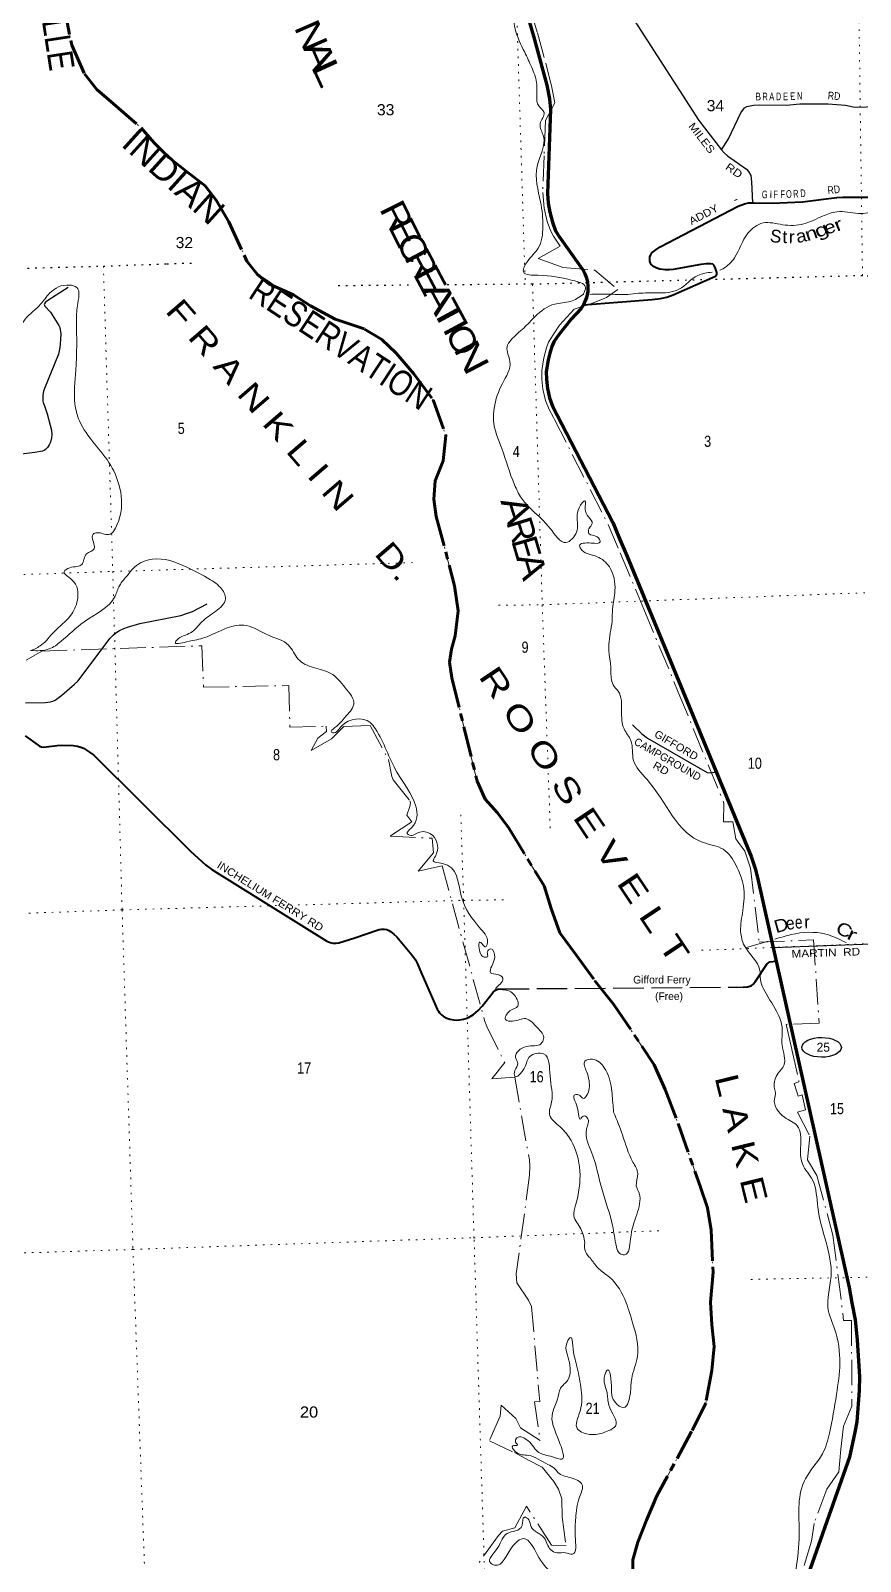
# Model space of a CAD drawing. Header units: feet. Extents: x 489137 to 739700, y 189004 to 379547.
# Drawn here: x 691554 to 704566, y 287687 to 311700 of the extents above; entities that cross this region are included whole.
import ezdxf
from ezdxf.enums import TextEntityAlignment as Align

# ---------------------------------------------------------------- set-up
doc = ezdxf.new("R2010")
doc.units = ezdxf.units.FT
doc.header["$LTSCALE"] = 80
for name, pattern in [('DOT_DASHED', [7.7, 5, -1.2, 0.3, -1.2]), ('DOTTED', [1.5, 0.3, -1.2]), ('LONG_DASH_SHORT_DASH', [9.9, 6, -1.2, 1.5, -1.2]), ('LONG_DASHED', [7.5, 6, -1.5])]:
    doc.linetypes.add(name, pattern=pattern)
for name, color, linetype, lineweight in [('11', 7, 'LONG_DASH_SHORT_DASH', 60), ('17', 7, 'Continuous', 25), ('23', 7, 'Continuous', 70), ('26', 7, 'Continuous', 40), ('29', 7, 'Continuous', 25), ('39', 7, 'Continuous', 13), ('44', 7, 'DOT_DASHED', 13), ('6', 7, 'DOTTED', 25), ('7', 7, 'DOTTED', 13)]:
    doc.layers.add(name, color=color, linetype=linetype, lineweight=lineweight)
for name, color, linetype in [('27', 7, 'Continuous'), ('30', 7, 'Continuous'), ('41', 7, 'Continuous')]:
    doc.layers.add(name, color=color, linetype=linetype)

msp = doc.modelspace()

# ---------------------------------------------------------------- linework, layer by layer
at = {"layer": '11'}
msp.add_lwpolyline([(692073.25, 312111.45), (692197.33, 311470.6), (692401.02, 311021.72), (692593.21, 310776.5), (692851.39, 310553.25), (693287.28, 310173.25), (693491.29, 309938.44), (693719.39, 309708.33), (693993.43, 309495.61), (694290.08, 309267.34), (694461.62, 309039.74), (694664.35, 308701.91), (694945.22, 308083.46), (695110.22, 307873.86), (695289.68, 307727.24), (695675.54, 307557.93), (695942.45, 307385.41), (696327.49, 307171.65), (696791.61, 307018.59), (697060.26, 306856.21), (697286.02, 306638.15), (697562.92, 306318.47), (697866.5, 305906.63), (698065.05, 305348.56), (698025.28, 304949.65), (697898.41, 304639.27), (697875.89, 304349.88), (697915.39, 304080.34), (698202.79, 302991.54), (698257.73, 302597.21), (698211.75, 302204.19), (698154.82, 301994.65), (698123.93, 301791.87), (698158.69, 301548.46), (698557.23, 299925.48), (698681.73, 299646.12), (698869.02, 299433.08), (699046.82, 299197.56), (699605.96, 298283.71), (699718.4, 297927.29), (699853.72, 297545.23), (700102.88, 297206.63), (700402.37, 296796.69), (700696.75, 296427), (701333.47, 295478.9), (701505.3, 295089.75), (701707.17, 294558.02), (702056.82, 293555.72), (702166.33, 293233.54), (702228.14, 292883.83), (702255.94, 292222.2), (702216, 291754.63), (702237.6, 291399.79), (702272.99, 291057.43), (702238.63, 290682.91), (702141.35, 290171.38), (701919.31, 289723.12), (701375.25, 288716.87), (701211.96, 288334.83), (701077.94, 287989.92), (700996.57, 287713.08), (700996.09, 287505.06)], dxfattribs=at)
at = {"layer": '17'}
msp.add_ellipse((703958.47, 295751.06), major_axis=(309.24, -1), ratio=0.500121, dxfattribs=at)
at = {"layer": '23'}
for points in [[(699374.63, 311825.99), (699440.84, 311613.71), (699647.02, 310845.83), (699692.97, 310627.8), (699705.67, 310463.72), (699660.29, 309143.79), (699670.52, 308991.57), (699696.3, 308853.96), (699735.84, 308697.41), (699786.9, 308559.55), (699842, 308468.63), (700007.46, 308234.31), (700179.1, 308002.67), (700218.66, 307940.58), (700244.17, 307890.53), (700267.65, 307830.28), (700286.5, 307759.2), (700292.15, 307687.28), (700290.11, 307605.57), (700269.69, 307511.61), (700247.24, 307452.37), (700222.74, 307399.26), (700222.27, 307398.56)], [(700222.27, 307398.56), (700180.8, 307336.3), (700027.8, 307172.63), (699830.65, 306924.97), (699759.33, 306819.12), (699726.66, 306745.58), (699698.56, 306658.87), (699669.5, 306537.22), (699640.92, 306349.29), (699645, 306230.81), (699657.25, 306087.82), (699691.58, 305939.76), (699738.91, 305810.01), (700684.15, 303983.46), (700779.13, 303751.77), (700908.2, 303452.34), (702854.11, 298745.04), (702917.5, 298556.26), (702947.16, 298434.53), (703244.2, 297104.98)], [(703244.2, 297104.98), (704388.98, 291980.93), (704433.67, 291743.84), (704483.24, 291474.57), (704513.96, 291156.32), (704534.69, 290833.77), (704553.33, 290589.92), (704549.13, 290369.69), (704509.86, 289878.73), (704477.2, 289715.31), (704393.64, 289319.41), (703422.42, 286559.28)]]:
    msp.add_lwpolyline(points, dxfattribs=at)
at = {"layer": '26', "linetype": 'LONG_DASHED', "lineweight": 25}
msp.add_line((698889.98, 296667.38), (702728.59, 296696.19), dxfattribs=at)
at = {"layer": '26'}
for points in [[(700222.74, 307399.26), (701300.25, 307484.22), (701431.14, 307500.34), (701532.7, 307521.06), (701630.3, 307554.43), (702294.6, 307848.01), (702313.16, 307878.98), (702316, 307904.61), (702296.17, 307969.21), (702270.48, 308015.64), (702250.56, 308035.57), (702222.89, 308043.24), (702153.83, 308044.11), (702064.1, 308031.33), (701627.54, 307954.65), (701564.86, 307947.31), (701507.96, 307947.31), (701421.79, 307959.17), (701371.39, 307972.93), (701334.4, 307992.86), (701286.03, 308032.72), (701274.65, 308052.65), (701261.96, 308084.52), (701266.12, 308155.14), (701277.5, 308183.61), (701297.53, 308213.04), (701357.16, 308263.33), (701427.1, 308306.67), (702647.48, 308948.03), (702746.41, 308985.32), (702812.5, 308996.43), (702899.16, 308997.01), (703185.5, 308993.44), (703660.3, 309017.01), (704198.02, 309083.29), (704290.6, 309088.96), (704686.09, 309088.96)], [(691469.25, 300637.97), (691674.33, 300488.93), (691693.3, 300475.79), (691725.54, 300465.7), (691758.95, 300461.19), (691796.88, 300464.11), (691968.64, 300486.78), (692034.68, 300488.93), (692222.88, 300484.55), (692289.5, 300476.41), (692341.79, 300461.93), (692384.1, 300442.95), (692477.47, 300381.64), (692544.75, 300332.36), (694059.57, 298827.41), (694297.15, 298616.08), (694395.22, 298540.11), (696199.87, 297414.18), (696249.5, 297394.16), (696293.26, 297385.41), (696345.79, 297385.41), (696388.1, 297392.86), (696639.26, 297468.76), (696985.46, 297590.56), (697020.54, 297599.27), (697057.73, 297604.38), (697105.16, 297605.11), (697138.71, 297599.27), (697169.35, 297586.13), (697197.79, 297566.42), (697250.31, 297525.55), (697297.82, 297482.95), (697531.89, 297202.93), (697589.28, 297122.18), (697616.51, 297071.55), (697690.21, 296899.75), (697928.14, 296351.23), (697948.41, 296316.09), (697967.37, 296289.82), (697996.55, 296259.16), (698022.81, 296240.18), (698081.17, 296209.53), (698129.31, 296192.01), (698189.13, 296180.33), (698235.81, 296177.41), (698281.04, 296180.33), (698343.77, 296192.01), (698377.33, 296202.23), (698419.64, 296219.75), (698499.88, 296267.92), (698571.37, 296327.77), (698635.91, 296397.53), (698807.31, 296613.85), (698844.18, 296646.01), (698889.98, 296667.38)], [(702728.59, 296696.19), (702796.48, 296700.8), (702852.84, 296714.6), (702879.3, 296735.32), (702917.25, 296779.06), (703101.3, 297055.29), (703123.16, 297078.32), (703147.31, 297092.12), (703244.2, 297104.98)]]:
    msp.add_lwpolyline(points, dxfattribs=at)
at = {"layer": '29'}
for points in [[(700275.61, 321684.36), (700432.46, 321523.8), (700454.92, 321469.09), (700453.36, 321320.64), (700324.92, 318989.82), (700437.34, 316765.45), (700461.54, 316524.05), (700617.1, 315370.59), (700631.21, 315189.41), (700610.28, 315029.33), (700397.2, 313299.24), (700378.14, 313082.71), (700392.87, 312993.99), (700434.36, 312910.93), (700570.75, 312697.27), (700608.21, 312628.76), (700676.33, 312438.24), (700774.52, 312219.34), (700823.56, 312135.7), (700922.88, 312010.09), (702032.5, 310291.27), (702387.14, 309832.21)], [(702387.14, 309832.21), (702496.65, 310001.13), (702688.99, 310412.79), (702747.08, 310486.7), (702786.79, 310508.69), (702889.43, 310530.53), (702977.75, 310536.89), (703406.2, 310530.16), (703617.6, 310549.71), (704062.9, 310553.36), (704331.25, 310532.98), (704451.61, 310503.14), (704520.19, 310500.57), (705226.82, 310527.45)], [(702387.14, 309832.21), (702429.54, 309781.81), (702480.64, 309737.99), (702779.93, 309526.15), (702812.61, 309490.4), (702845.63, 309427.54), (702858.34, 309330.39), (702872.53, 308997.34)], [(692143.39, 307672.5), (691823.83, 307467.69), (691801.05, 307451.57), (691786.82, 307438.28), (691770.7, 307416.43), (691766.91, 307403.15), (691769.75, 307391.76), (691775.44, 307379.42), (691867.24, 307284.7), (691994.58, 307076.61), (692010.36, 307042.79), (692019.25, 307006.36), (692024.94, 306951.3), (692022.63, 306851.42), (692011.66, 306731.08), (691989.54, 306626.39), (691768.79, 306086.87), (691757.42, 306043.82), (691746.04, 305977.38), (691747.03, 305886.4), (691757.42, 305844.48), (691765.01, 305829.29), (691814.01, 305688.61), (691882.65, 305434.41), (691887.14, 305363.86), (691880.75, 305312.9), (691862.69, 305246.05), (691842.8, 305200.89), (691818.14, 305161.02), (691787.78, 305130.65), (691766.91, 305115.46), (691738.11, 305103.02), (691617.61, 305083.23), (690321.14, 304919.91)], [(691471.88, 301153.3), (691787.93, 301158.9), (691858.94, 301168.48), (691902.57, 301181.78), (691936.72, 301196.97), (692042.58, 301275.58), (692244.09, 301445.67), (692293.9, 301495.11), (692801.05, 302168.42), (692849.33, 302216.46), (692889.18, 302252.53), (692949.89, 302290.5), (693014.19, 302320.18), (693071.32, 302341.76), (693268, 302400.51), (693909.94, 302527.81), (694011.89, 302560.25), (694092.08, 302590.46), (694322.11, 302706.88)], [(700992.73, 300810.22), (701137.46, 300669.4), (701225.91, 300601.61), (702160.87, 300063.91), (702214.19, 300055.81), (702305.12, 300073.1)], [(703196.79, 297317.19), (704879.04, 297377.83), (705192.55, 297315.7), (705234.18, 297304.93), (705312.99, 297301.09), (705403.48, 297316.3), (705643.19, 297370.9)]]:
    msp.add_lwpolyline(points, dxfattribs=at)
at = {"layer": '39'}
for p, q in [((700217.92, 307560.64), (700228.02, 307560.83)), ((702765.87, 297310.16), (703119.29, 297415))]:
    msp.add_line(p, q, dxfattribs=at)
for points in [[(695614.49, 327033.41), (695552.93, 326946.52), (695522.64, 326741.71), (695564.72, 326133.18), (695514.26, 324554.82), (695538.79, 324161.3), (695628.9, 323399.23), (695723.34, 323000.2), (695755.59, 322795.2), (695881.63, 322661.71), (695996.74, 322451.42), (695941.68, 322246.13), (696015.44, 321916.43), (696052.54, 321340.06), (696194.29, 320978.76), (696263.95, 320873.78), (696291.1, 320567.68), (696406.65, 320205.61), (696568.74, 320044.79), (696714.34, 319964.24), (696717.24, 319728.1), (696843.7, 319406.73), (696984.68, 319277.59), (696932.8, 319120.61), (696916.2, 318861.68), (697157.08, 318628.46), (697271.44, 318306.73), (697193.47, 318076.3), (697351.35, 317990.06), (697333.74, 317834.08), (697409.04, 317743.4), (697479.7, 317535.49), (697595.79, 317396.91), (697585.78, 317131.54), (697692.36, 317095.49), (697705.89, 316996.35), (697765.95, 316841.13), (697735.92, 316751.01), (697836.02, 316635.85), (697877.98, 316339.73), (698056.23, 315689.54), (698136.31, 315569.37), (698126.3, 315419.16), (698257.93, 315149.51), (698355.81, 314702.12), (698447.11, 314615.95), (698405.01, 314400.7), (698499.33, 314074.35), (698579.6, 313745.57), (698741.57, 313657.43), (698694.26, 313551.05), (698626.02, 313264.37), (698691.41, 313098.7), (698861.74, 313069.36), (698864.58, 312972.53), (698807.31, 312930.47), (698892.27, 312648.27), (699103.2, 312060.83), (699151.34, 311727.08), (699301.27, 311361.97), (699411.19, 311122.9), (699488.67, 310888.94), (699492.58, 310618.5), (699511.2, 310534.24), (699605.23, 310414.72), (699545.17, 310239.48), (699595.22, 310044.2), (699495.12, 309573.55), (699550.18, 309012.77), (699587.42, 308626.44), (699514.67, 308287.12), (699343.21, 308080.2), (699283.51, 307914.91), (699510.99, 307863.01), (700052.04, 307781.92), (700254.85, 307676.81), (700217.92, 307560.64)], [(702362.17, 307941.03), (702413.11, 307966.06), (702591.69, 308136.85), (702800.32, 308520.51), (703041.67, 308683.04), (703345.1, 308655.57), (703679.59, 308669.39), (703972.65, 308789.01), (704194.56, 308858.09), (704534.21, 308833.7), (704819.43, 308876.37), (705055.51, 309012.49), (705151.02, 309057.69), (705271.92, 309068.15)], [(700321.44, 307562.58), (700603.04, 307567.86), (700919.93, 307563), (701084.86, 307579.94), (701377.26, 307584.45), (701720.53, 307642.95), (702016.78, 307859.58), (702239.86, 307911.01)], [(686291.98, 306097.38), (686534.46, 306015.63), (686744.75, 306136.87), (686993.07, 306167.54), (687267.65, 306055.25), (687483.04, 306208.94), (687685.09, 306404.64), (687800.58, 306456.48), (687881.33, 306248.86), (688171.17, 305859.58), (688453.23, 305935.96), (688679.91, 306122.8), (688969.23, 306232.22), (689292.28, 306154.84), (689645.09, 306231.79), (690104.03, 306404.72), (690603.93, 306625.29), (690946.01, 306586.83), (691251.34, 306769.4), (691467.38, 307175.49), (691710.75, 307406.73), (691850.91, 307580.43), (692165.9, 307708.77), (692275.93, 307671.6), (692286.42, 307383.18), (692273.32, 307142.53), (692263.65, 306372.99), (692248.82, 305847.6), (692319.25, 305579.1), (692809.84, 304880.72), (692953.6, 304519.48), (692930.48, 304001.92), (692775.14, 303795.47), (692592.78, 303822.44), (692534.92, 303800.56), (692547.72, 303570.76), (692431.04, 303490.62), (692357.23, 303324.92), (692169.06, 303275), (692080.13, 303211.82), (692196.68, 303090.05), (692286.91, 302765.6), (692181.02, 302524.26), (691920.16, 302270.3), (691722.5, 302062.61), (691560.39, 301974.43)], [(700218.81, 307560.66), (700017.35, 307451.8), (699772.44, 307410.31), (699465.45, 307215.58), (699287.18, 307034.71), (699086.91, 306847.14), (699025.48, 306740.35), (699070.6, 306509.48), (698951.61, 306164.77), (698823.72, 305779.43), (698811.15, 305589.27), (698941.22, 305144.84), (699141.49, 304577.29), (699252.65, 304364.5), (699700.31, 303891), (699948.9, 303670.11), (700113.54, 303834.43), (700122.55, 304076.99), (700154.86, 304213.21), (700246.46, 304322.9), (700252.21, 304195.86), (700302.19, 304074.16), (700359.81, 303966.82), (700307.7, 303886.55), (700309.95, 303809.89), (700436.53, 303759.08), (700485.26, 303679.74), (700344.57, 303661.5), (700162.33, 303615.78), (700198.49, 303552.23), (700435.58, 303448.12), (700629.97, 303286.22), (700717.54, 302915.25), (700679.53, 302629.46), (700671.17, 302433.36), (700621.31, 302070.49), (700653.38, 301665.6), (700688.29, 301438.46), (700767.91, 301337.82), (700821.39, 301028.45), (700859.92, 300746.91), (700966.22, 300562.24), (701007.6, 300252.52), (701220.13, 299953.86), (702100.59, 298964.02), (702414.39, 298858.11), (702615.48, 298605.55), (702731.86, 298283.88), (702722.96, 297900), (702688.34, 297567.86), (702747.32, 297345.47), (702988.67, 296958.81), (702996.97, 296813.68), (703041.32, 296677.69), (703255.93, 296308.42), (703340.47, 296040.33), (703337.86, 295785.86), (703367.38, 295467.71), (703278.15, 295345.97), (703216.02, 295126.1), (703234.57, 295043.86), (703217.44, 294940.39), (703377.15, 294654.31), (703576.83, 294518.82), (703630.12, 294215.5), (703656.92, 293921.5), (703817.82, 293663.73), (703896.78, 293242.03), (704106.05, 292161.9), (704066.03, 291876.04), (704055.77, 291675.85), (704167.11, 291319.71), (704242.99, 290796.98), (704190.87, 290304.82), (704079.59, 289697.87), (703970.14, 289371.62), (703705.13, 288984.28), (703603.8, 288587.6), (703605.64, 288181.82), (703565.55, 287623.39), (703494.76, 287286.15), (703381.94, 287006.24), (703243.68, 286836.64), (703139.73, 286551.67)], [(691553.59, 301974.89), (691845.87, 302002.39), (692029.54, 302118.03), (692391.73, 302425.43), (692878.23, 302827.32), (692948.01, 302992.9), (693070.38, 303153.97), (693181.61, 303282.4), (693466.36, 303409.85), (693992.46, 303287.94), (694320.26, 303117.83), (694530.6, 302962.46), (694608.44, 302785.04), (694458.68, 302594.91), (694239.74, 302424.96), (694063.18, 302254.23), (693844.71, 302136.8), (693823.43, 302105.89), (693996.78, 302110.96), (694281.29, 302177.83), (694633.93, 302329.48), (694935.4, 302368.58), (695282.88, 302215.2), (695600.18, 302058.92), (695749.81, 301841.2), (695991.82, 301706.94), (696260.74, 301617.89), (696487.27, 301392.32), (696620.01, 301131.71), (696486.59, 300932.16), (696326.12, 300765.74), (696271.76, 300693.48), (696291.4, 300686.82), (696431.54, 300791.96), (696876.97, 300847.04), (696962.05, 300746.9), (697296.93, 300065.25), (697592.66, 299535.22), (697522.38, 299189.51), (697460.37, 299102.9), (697492.56, 299079.59), (697655.36, 299126.77), (697860.42, 299072.07), (697900.45, 298750.32), (697866.24, 298678.65), (698010.56, 298636.47), (698306.14, 298126.18), (698615.96, 297606.25), (698711.83, 297364.74), (698688.7, 297327.73), (698628.65, 297380.48), (698597.82, 297399.77), (698586.44, 297306.56), (698687.46, 297164.14), (698717.46, 297173.1), (698715.32, 297245.72), (698770.28, 297297.81), (698830.87, 297158.24), (698784.33, 297025.64), (698765.24, 296920.09), (698885.06, 296893.31), (698960.11, 296810.71), (698847.35, 296666.07), (698954.6, 296655.08), (699140.7, 296569.66), (699194.17, 296397.59), (699069.25, 296323.27), (699002.67, 296186.04), (699112.35, 296160.98), (699316.95, 296201.29), (699502.81, 296055.3), (699598.62, 295884.46), (699558.48, 295808.58), (699329.81, 295763.53), (699159.36, 295590.96), (699194.4, 295497.09), (699147.21, 295386.68), (699145.84, 295295.78), (699293.52, 295419.23), (699382.81, 295607.59), (699597.49, 295648.2), (699698.45, 295301.85), (699722.63, 294890.67), (699692.04, 294695.94), (699859.11, 294502.96), (700028.78, 294289.87), (700165.79, 293815.36), (700098.97, 293274.31), (700071.57, 293107.95), (700182.5, 292903.23), (700243.26, 292688.97)], [(703225.58, 297446.3), (703482.59, 297520.43), (704023.11, 297526.14), (704340.94, 297393.27)], [(700695.58, 294735.39), (700695.64, 294753.57), (700690.64, 294803.64), (700664.63, 295101.95), (700550.1, 295429.73), (700364.59, 295563.62), (700246.43, 295533.92), (700271.39, 295371.1), (700313.54, 295103.8), (700278.21, 295001.81), (700223.25, 294949.73), (700144.87, 295008.01), (700090.39, 295008.44), (700126.43, 294811.62), (700180.2, 294629.46), (700225.32, 294673.18), (700282.59, 294646.59), (700271.68, 294468.59), (700348.92, 294105.4), (700515.51, 293516.67), (700679.32, 292954.1), (700739.49, 292622.72), (700793.08, 292515.25), (700864.22, 292497.14), (700961.75, 292748.34), (701059.46, 293130.78), (701096.16, 293460.96), (701052.29, 293580.82), (701075, 293769.26), (700999.06, 293950.77), (700835.25, 294376.04), (700695.58, 294735.39)], [(700243.26, 292688.97), (700253.52, 292545.91), (700331.24, 292441.18), (700444.48, 292295.08), (700632.53, 292143.09), (700892.38, 291744.86), (700994.47, 291428.83), (701070.52, 290900.04), (700979.7, 290558.18), (700958.29, 290325.37), (700851.93, 290100.16), (700718.36, 290183.07), (700654.98, 290554.74), (700604.53, 290692.58), (700556.45, 290612.43), (700592.85, 290334.87), (700620.77, 290139.84), (700723.33, 289807.67), (700620.47, 289738.03), (700219.99, 289704.11), (700131.6, 289760.08), (700169.66, 290043.86), (700180.75, 290421.75), (700116.25, 290763.1), (700054.89, 291066.19), (700018.67, 291200.41), (699977.76, 291150.75), (699992.88, 290842.28), (699973.9, 290526.75), (699864.58, 290402.41), (699815.19, 290229.34), (699738.65, 290019.14), (699842.69, 289567.89), (699885.14, 289290.51), (699738.82, 289326.61), (699522.96, 289395), (699354.12, 289579.85), (699179.34, 289623.2), (699159.06, 289558), (699188.71, 289510.41), (699114.36, 289500.15), (699147.09, 289416.31), (699362.89, 289349.94), (699665.66, 289207.36), (699766.21, 289149.73), (699822.65, 289082.73), (700030.98, 288995.95), (700203.56, 288889.95), (700160.93, 288692.85), (700101.88, 288368.08), (700094.17, 288081.14), (700050, 287799.2), (699940.38, 287822.24), (699809.24, 287822.45), (699709.05, 287867.97), (699606.66, 288056.79), (699401.83, 288230.5), (699364.3, 288340.45), (699296.48, 288382.88), (699260.07, 288248.56), (699027.61, 288126.67), (698880.88, 287902.3), (698762.83, 287662.62), (698830.36, 287630.27), (699106.4, 287916.98), (699290.31, 288043.5), (699499.41, 287793.19), (699743.96, 287503.54), (700020.59, 287289.54), (700010.69, 287145.89), (699895.61, 287011.29), (699904.62, 286704.66), (699927.8, 286602.36), (699896.74, 286447.66)]]:
    msp.add_spline(points, degree=3, dxfattribs=at)
at = {"layer": '44'}
for points in [[(692073.25, 312111.45), (692197.33, 311470.6), (692401.02, 311021.72), (692593.21, 310776.5), (692851.39, 310553.25), (693287.28, 310173.25), (693491.29, 309938.44), (693719.39, 309708.33), (693993.43, 309495.61), (694290.08, 309267.34), (694461.62, 309039.74), (694664.35, 308701.91), (694945.22, 308083.46), (695110.22, 307873.86), (695289.68, 307727.24), (695675.54, 307557.93), (695942.45, 307385.41), (696327.49, 307171.65), (696791.61, 307018.59), (697060.26, 306856.21), (697286.02, 306638.15), (697562.92, 306318.47), (697866.5, 305906.63), (698065.05, 305348.56), (698025.28, 304949.65), (697898.41, 304639.27), (697875.89, 304349.88), (697915.39, 304080.34), (698202.79, 302991.54), (698257.73, 302597.21), (698211.75, 302204.19), (698154.82, 301994.65), (698123.93, 301791.87), (698158.69, 301548.46), (698557.23, 299925.48), (698681.73, 299646.12), (698869.02, 299433.08), (699046.82, 299197.56), (699605.96, 298283.71), (699718.4, 297927.29), (699853.72, 297545.23), (700102.88, 297206.63), (700402.37, 296796.69), (700696.75, 296427), (701333.47, 295478.9), (701505.3, 295089.75), (701707.17, 294558.02), (702056.82, 293555.72), (702166.33, 293233.54), (702228.14, 292883.83), (702255.94, 292222.2), (702216, 291754.63), (702237.6, 291399.79), (702272.99, 291057.43), (702238.63, 290682.91), (702141.35, 290171.38), (701919.31, 289723.12), (701375.25, 288716.87), (701211.96, 288334.83), (701077.94, 287989.92), (700996.57, 287713.08), (700996.09, 287505.06)], [(699380.24, 312060.92), (699501.47, 311665.55), (699635.04, 311184.81), (699723.72, 310836.63), (699774.23, 310569.3), (699626.06, 310292.98), (699605.86, 309738.12), (699584.53, 309158.55), (699606.98, 308913.69), (699656.37, 308704.77), (699705.76, 308565.5), (699752.9, 308475.64), (699856.1, 308317.46), (699511.25, 308123.68), (699892.92, 307985.49), (700400.68, 307941.82), (700763.44, 307637.56), (700583.54, 307511.92), (700365.77, 307426.56), (700076.17, 307332.21), (699849.42, 307078.37), (699746.15, 306930.11), (699674.31, 306813.29), (699642.88, 306723.44), (699599.28, 306565.97), (699569.92, 306368.49), (699568.79, 306233.7), (699587.88, 306074.22), (699627.16, 305896.74), (699686.66, 305755.23), (699754.01, 305629.43), (699767.48, 305600.23), (700610.48, 303951.37), (700801.31, 303506.59), (701170.61, 302626), (701710.53, 301323.09), (702426.97, 299583.4)], [(691483.19, 301823.05), (691728.74, 301967.5), (694239.78, 302051.12), (694264.6, 301399.88), (695601.82, 301426.36), (695620.11, 300773.47), (696190.01, 300788.38), (696195.23, 300705.53), (696057.42, 300598.55), (695954.63, 300405.81), (696269.5, 300590.64), (696467.03, 300786.16), (696876.18, 300798.14), (697165.46, 300267.67), (697217.11, 300002.16), (697238.23, 299946.85), (697502.87, 299619.53), (697508.96, 299584.33), (697497.73, 299528.17), (697455.59, 299394.09), (697529.61, 299287.26), (697189.76, 299063.35), (697848.5, 299030.16)], [(702426.97, 299583.4), (702419.85, 299287.14), (702564.76, 299287.85), (702613.83, 299024.36), (702753.34, 298829.58), (702843.14, 298560.01), (702978.47, 297399.11), (703831.79, 297436.66), (703918.5, 296129.42), (703399.9, 296111.45), (703492.07, 295715.54), (703603.07, 295208.11), (703525.62, 295181.45), (703587.98, 294985.64), (703651.34, 295006.23), (703705.22, 294772.6), (703579.83, 294735.11), (703771.44, 294357.2), (703736.86, 293986.81), (703881.95, 293738.75), (704136.27, 292804.77), (704303.53, 291464.15), (704425.87, 291465.93), (704433.18, 290119.59), (704301.87, 289808.94), (704258.97, 289446.37), (704225.95, 289090.15), (704038.87, 288820.25), (703840.19, 288281.55), (703800.57, 288005.88), (703505.32, 287016.25)], [(697848.5, 299030.16), (697873.97, 298800.79), (697628.83, 298517.08), (697840.4, 298561.37), (698005.56, 298596.41), (698673.01, 296172.08), (698707.34, 296076.02), (698987.57, 295512.99), (698783.85, 295258.75), (699146.14, 295285.51), (699374.58, 293984.11), (699383.56, 293885.27), (699378.77, 293748.18), (699170.29, 292195.98), (699176.51, 292056.82), (699363.36, 291787.14), (699410.32, 291684.19), (699536.47, 290196.22), (699453.16, 290192.2), (699543.93, 289582.82), (699237.05, 289779.72), (699161.62, 289930.92), (698933.16, 290136.17), (698914.37, 289966.07), (698747.28, 289575.64), (699142.45, 289393.44), (699360.15, 289272.65), (699573.37, 289165.86), (699756.24, 288938.71), (699832.57, 288817.41), (699881.77, 288668.25), (699890.78, 288385.92), (699949.66, 287931.47), (699719.44, 287938.86), (699328.57, 288555.16), (699147.84, 288212.78), (698951.86, 288158.6), (698889.67, 288094.07), (698557.29, 287626.28)]]:
    msp.add_lwpolyline(points, dxfattribs=at)
at = {"layer": '6'}
msp.add_line((697481.56, 307706.14), (696363.5, 307696.65), dxfattribs=at)
for points in [[(675954.92, 307514.31), (678051.55, 307600.92), (682017.19, 307679.77), (683014.65, 307716.82), (687361.89, 307853.2), (688387.5, 307893.09), (692695.08, 308006.1), (693690.52, 308043.1), (694152.08, 308056.51)], [(705298.21, 307883.68), (704696.47, 307845.82), (704599.37, 307855.11), (699424.46, 307720.34), (699309.99, 307721.66), (698052.41, 307710.99)]]:
    msp.add_lwpolyline(points, dxfattribs=at)
at = {"layer": '7'}
for points in [[(698642.6, 332406.33), (698724.55, 329006.27), (698882, 323719.77), (699023.79, 318416.66), (699141.99, 313092.67), (699309.99, 307721.66)], [(704599.37, 307855.11), (704527.17, 313123.89), (704340.15, 318455.98), (704230.25, 323703.47), (704138.31, 329163.53)], [(692695.08, 308006.1), (692841.96, 303216.09), (692987.96, 297907.05), (693158.21, 292596.69), (693350.99, 287274.86), (693367.6, 286244.5)], [(699424.46, 307720.34), (699576.86, 302692.79), (699702.25, 299182.52)], [(688567.72, 303066.02), (692841.96, 303216.09), (697548.2, 303354.82)], [(698891.22, 302684.99), (699576.86, 302692.79), (704852.25, 302890.47), (704856.28, 302821.92), (705035.46, 302822.89), (705495.15, 302842.5)], [(698700.01, 286410.88), (698674.1, 287427.47), (698507.23, 292760.15), (698343.44, 298056.56), (698297.05, 299497.13)], [(682312.92, 297552.52), (687688.03, 297720.78), (692987.96, 297907.05), (698343.44, 298056.56), (699043.13, 298066.79)], [(702075.33, 297272.76), (705189.26, 297397.14), (705641.74, 297416.77)], [(675107.47, 291966.97), (677215.49, 292056.83), (682544, 292231.81), (687856.2, 292412.38), (693156.67, 292580.49), (698501.06, 292764.01), (701493.38, 292877.18)], [(702849.32, 292110.79), (705426.02, 292157.37), (705808.03, 292162.54)]]:
    msp.add_lwpolyline(points, dxfattribs=at)

# ---------------------------------------------------------------- texts
at = {"layer": '17'}
msp.add_text('25', height=140, dxfattribs=at).set_placement((703984.52, 295682.75), align=Align.CENTER)
at = {"layer": '26'}
for s, p in [('Gifford Ferry', (701002.99, 296752.63)), ('(Free)', (701346.58, 296493.77))]:
    msp.add_text(s, height=120, dxfattribs=at).set_placement(p)
at = {"layer": '27'}
for s, rotation, width, p in [('-', 24.724, 1.4, (702632.11, 309002.1)), ('G', 359.286, 0.6, (703065.15, 309070.45)), ('F', 0.286, 0.7, (703239, 309071.83)), ('F', 0.842, 0.75, (703347.22, 309074.72)), ('O', 2.842, 0.7, (703447.88, 309077.77)), ('R', 2.842, 0.7, (703556.17, 309082.76)), ('D', 2.842, 0.7, (703668.32, 309089.77)), ('RD', 7.027, 0.85, (704155.76, 309146.07)), ('RD', 7.027, 0.85, (704155.76, 309146.07)), ('ADDY', 27.724, 1.1, (702135.38, 308762.71)), ('INCHELIUM FERRY RD', 328.165, 1.1, (695280.79, 298069.62))]:
    msp.add_text(s, height=120, rotation=rotation, dxfattribs=dict(at, width=width)).set_placement(p, align=Align.CENTER)
msp.add_text('I', height=120, rotation=359.286, dxfattribs=at).set_placement((703162.83, 309072.31), align=Align.CENTER)
at = {"layer": '30'}
for s, rotation, width, p in [('N', 0.47, 0.65, (703614.5, 310616.28)), ('RD', 355.657, 0.85, (704149.49, 310616.99)), ('B', 4.119, 0.8, (702967.27, 310606.32)), ('R', 0.1, 0.65, (703072.36, 310606.46)), ('A', 0.1, 0.75, (703176.11, 310604.64)), ('D', 0.1, 0.65, (703283.06, 310608.84)), ('E', 2.284, 0.75, (703395.49, 310608.32)), ('E', 1.284, 0.7, (703505.41, 310611.73)), ('MILES', 307.687, 1.15, (702031.7, 309979.84)), ('RD', 324.709, 1.2, (702550.17, 309456)), ('GIFFORD', 329.597, 1.05, (701649.42, 300439.6)), ('RD', 330.097, 1.1, (701409.1, 300075.4)), ('MARTIN  RD', 2.002, 1.15, (704025.77, 297175.54))]:
    msp.add_text(s, height=120, rotation=rotation, dxfattribs=dict(at, width=width)).set_placement(p, align=Align.CENTER)
msp.add_text('CAMPGROUND', height=120, rotation=330.097, dxfattribs=at).set_placement((701513.28, 300218.59), align=Align.CENTER)
at = {"layer": '41'}
for s, rotation, p in [('S', 352.035, (703226.33, 308376.58)), ('t', 358.735, (703379.06, 308367.27)), ('r', 358.735, (703487.71, 308364.86)), ('r', 2.592, (703732.61, 297619.34))]:
    msp.add_text(s, height=200, rotation=rotation, dxfattribs=at).set_placement(p, align=Align.CENTER)
for s, height, rotation, width, p in [('n', 200, 19.012, 1.3, (703824.36, 308425.7)), ('g', 200, 23.18, 1.4, (703991.7, 308484.01)), ('e', 200, 19.408, 1.2, (704116.78, 308525.35)), ('r', 200, 22.174, 1.4, (704255.19, 308568.49)), ('a', 200, 12.528, 1.1, (703657.24, 308383.13)), ('F R A N K L I N     D.', 363, 310.734, 1.25, (695488.75, 305160.46)), ('R O O S E V E L T', 363, 303.734, 1.35, (700085.47, 299298.61)), ('D', 200, 16.041, 1.15, (703351.45, 297571.22)), ('e', 200, 3.271, 0.8, (703603.33, 297615.45)), ('e', 200, 8.074, 0.9, (703479.27, 297601.15)), ('C', 200, 334.157, 1.25, (704269.12, 297504.98)), ('r', 200, 334.808, 1.5, (704397.51, 297433.06)), ('L A K E', 363, 283.734, 1.25, (702522.51, 294280.41))]:
    msp.add_text(s, height=height, rotation=rotation, dxfattribs=dict(at, width=width)).set_placement(p, align=Align.CENTER)
at = {"layer": '44'}
for s, rotation, width, p in [('COLVILLE', 278.762, 0.85, (691522.03, 313199.98)), ('INDIAN', 317.919, 1.05, (692955.95, 309900.57)), ('RESERVATION', 326.623, 0.85, (694948.51, 307521.61))]:
    msp.add_text(s, height=400, rotation=rotation, dxfattribs=dict(at, width=width)).set_placement(p)
for s, rotation, width, p in [('N', 293.461, 1.2, (695770.81, 311541.86)), ('A', 293.461, 1.3, (695904.76, 311233.24)), ('L', 294.71, 1.35, (696032.86, 310954.18)), ('R', 296.622, 1.2, (697117.11, 308700.57)), ('E', 296.622, 1.2, (697244.58, 308446.27)), ('C', 297.876, 1.15, (697374.25, 308200.97)), ('R', 297.876, 1.2, (697509.45, 307945.34)), ('E', 297.876, 1.25, (697642.44, 307693.88)), ('A', 298.415, 1.45, (697787.92, 307425.67)), ('T', 298.415, 1.45, (697939.02, 307146.39)), ('I', 298.415, 1.2, (698046.65, 306947.44)), ('O', 298.415, 1.1, (698150.55, 306755.42)), ('N', 297.513, 1.3, (698293.24, 306485.71)), ('A', 287.164, 1.2, (698981.42, 304121.74)), ('A', 286.444, 1.15, (699223.96, 303245.58))]:
    msp.add_text(s, height=400, rotation=rotation, dxfattribs=dict(at, width=width)).set_placement(p, align=Align.CENTER)
for s, rotation, p in [('R', 287.164, (699065.59, 303806.82)), ('E', 286.444, (699138.07, 303526.53))]:
    msp.add_text(s, height=400, rotation=rotation, dxfattribs=at).set_placement(p, align=Align.CENTER)
at = {"layer": '7'}
for s, width, p in [('33', 1.05, (697121.15, 310372.04)), ('34', 1.05, (702292.37, 310436.09)), ('32', 1.05, (693964.59, 308288.35)), ('5', 0.85, (693915.47, 305372.88)), ('3', 0.85, (702170.43, 305170.64)), ('4', 0.85, (699169.12, 305010.18)), ('9', 0.85, (699307.21, 301941.06)), ('8', 0.85, (695409.58, 300254.17)), ('10', 0.85, (702909.91, 300120.38)), ('17', 0.85, (695843, 295338.86)), ('16', 0.85, (699488.42, 295202.49)), ('15', 0.85, (704198.86, 294702.57)), ('20', 1.1, (695919.83, 289942.49)), ('21', 0.85, (700366.61, 290001.16))]:
    msp.add_text(s, height=175, dxfattribs=dict(at, width=width)).set_placement(p, align=Align.CENTER)

doc.saveas('drawing.dxf')
